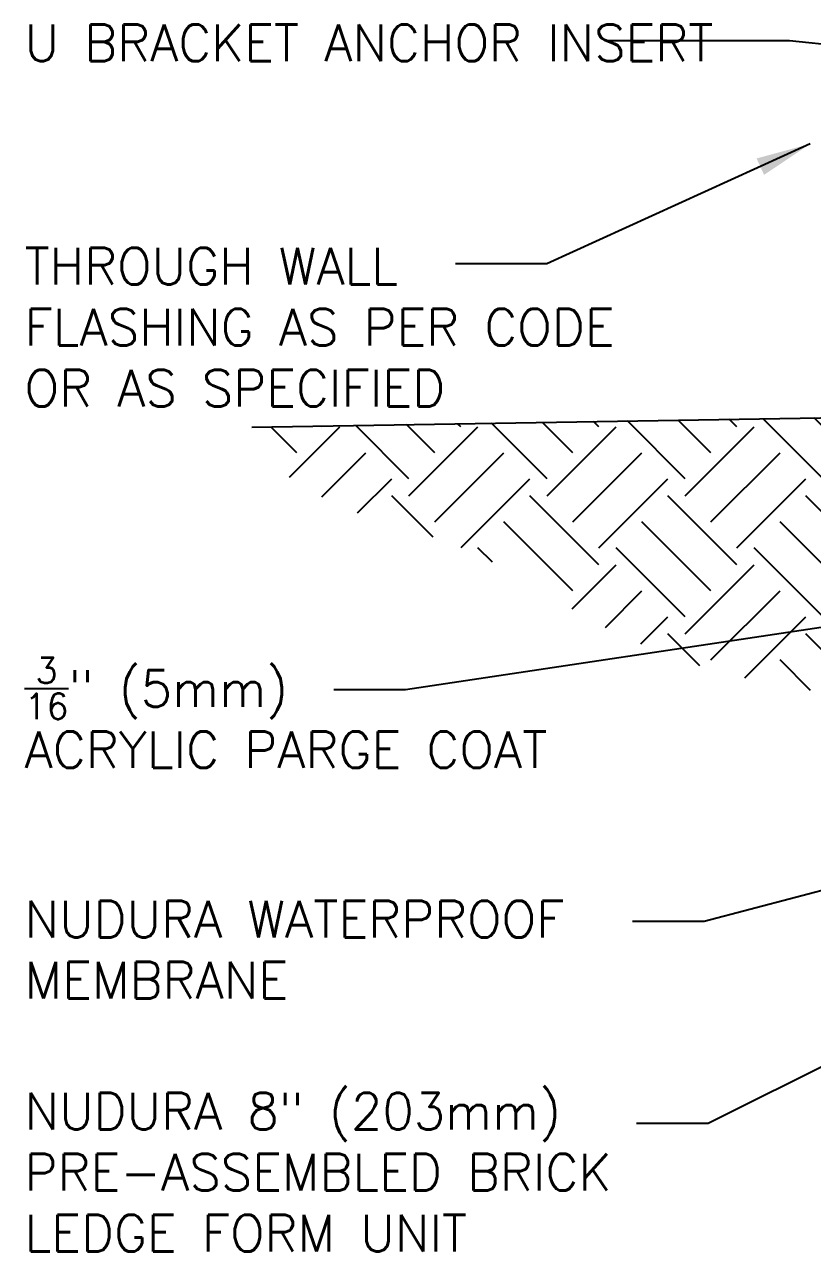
# Model space of a CAD drawing. Header units: inches. Extents: x 168.3 to 220.9, y 161.7 to 230.6.
# Drawn here: x 168.33 to 184.47, y 188.56 to 213.7 of the extents above; entities that cross this region are included whole.
import ezdxf

# ---------------------------------------------------------------- set-up
doc = ezdxf.new("R2010")
doc.units = ezdxf.units.IN
doc.header["$LTSCALE"] = 0.5
doc.header["$MEASUREMENT"] = 0
for name, color, linetype in [('HATCH', 12, 'Continuous'), ('LINE50', 5, 'Continuous'), ('TEXT', 4, 'Continuous')]:
    doc.layers.add(name, color=color, linetype=linetype)
doc.styles.add('DIM', font='romans.shx', dxfattribs={"width": 0.7})
doc.styles.add('ROMANS', font='romans.shx', dxfattribs={"height": 0.75})
doc.dimstyles.new('ext_12', dxfattribs={"dimscale": 12, "dimtxt": 0.09375, "dimasz": 0.09375, "dimexe": 0.09375, "dimexo": 0.0625, "dimgap": 0.0625, "dimtad": 1, "dimdec": 1, "dimzin": 3, "dimdsep": 46, "dimlunit": 4, "dimtxsty": 'DIM', "dimcen": 0.09, "dimdle": 0.09375, "dimclrt": 4, "dimadec": 0, "dimazin": 0, "dimtfac": 1, "dimtdec": 1, "dimtmove": 2, "dimatfit": 3, "dimfxl": 1, "dimfrac": 2, "dimtolj": 1, "dimtzin": 0, "dimarcsym": 0})

msp = doc.modelspace()

# ---------------------------------------------------------------- hatches: boundary and pattern name
at = {"layer": 'HATCH'}
h = msp.add_hatch(dxfattribs=at)
h.set_pattern_fill('EARTH', color=256, scale=8, angle=45, style=0)
h.set_pattern_definition([(45, (81.092, 126.6102), (2e-16, 2.828427), [2, -2]), (45, (80.5616, 127.1406), (2e-16, 2.828427), [2, -2]), (45, (80.0313, 127.6709), (2e-16, 2.828427), [2, -2]), (135, (80.0313, 128.0245), (-2.828427, 4e-16), [2, -2]), (135, (80.5616, 128.5548), (-2.828427, 4e-16), [2, -2]), (135, (81.092, 129.0851), (-2.828427, 4e-16), [2, -2])])
h.paths.add_polyline_path([(185.518, 203.68, -0.100997), (184.86, 205.647), (181.283, 205.587), (176.82, 203.15), (176.951, 203.106), (177.164, 203.027), (177.377, 202.94), (177.593, 202.843), (177.809, 202.736), (178.026, 202.623), (178.243, 202.503), (178.459, 202.379), (178.675, 202.252), (178.888, 202.123), (179.1, 201.993), (179.309, 201.865), (179.522, 201.736), (179.743, 201.606), (179.98, 201.474), (180.238, 201.339), (180.524, 201.2), (180.842, 201.054), (181.2, 200.903), (181.606, 200.744), (182.085, 200.58), (182.662, 200.413), (183.365, 200.248), (184.221, 200.086), (185.255, 199.93), (186.496, 199.782), (187.969, 199.647)])
h.paths.add_polyline_path([(181.283, 205.587), (172.566, 205.442), (172.746, 205.267), (172.927, 205.096), (173.111, 204.932), (173.297, 204.775), (173.485, 204.624), (173.676, 204.481), (173.869, 204.347), (174.065, 204.221), (174.264, 204.105), (174.464, 203.997), (174.667, 203.898), (174.871, 203.806), (175.077, 203.721), (175.283, 203.641), (175.491, 203.568), (175.698, 203.499), (175.906, 203.434), (176.114, 203.371), (176.322, 203.308), (176.531, 203.245), (176.741, 203.178), (176.82, 203.15)])

# ---------------------------------------------------------------- linework, layer by layer
at = {"layer": 'LINE50'}
msp.add_line((172.982, 205.449), (185.049, 205.65), dxfattribs=at)

# ---------------------------------------------------------------- texts
at = {"layer": 'TEXT', "char_height": 0.75, "style": 'ROMANS'}
for s, insert, width, attachment_point in [('U BRACKET ANCHOR INSERT', (168.326, 213.7), 13.68504, 1), ('THROUGH WALL FLASHING AS PER CODE OR AS SPECIFIED', (168.326, 209.124), 13.68504, 1), ('\\A1;{\\H0.7x;\\S3/16;\\H1.429x;" (5mm)\\PACRYLIC PARGE COAT}', (168.326, 199.596), 13.05222, 4), ('\\A1;{\\H1x;NUDURA WATERPROOF MEMBRANE}', (168.326, 194.743), 13.60737, 4), ('NUDURA 8" (203mm) PRE-ASSEMBLED BRICK LEDGE FORM UNIT', (168.326, 191.808), 14.23512, 1)]:
    msp.add_mtext(s, dxfattribs=dict(at, insert=insert, width=width, attachment_point=attachment_point))

# ---------------------------------------------------------------- leaders
at = {"layer": 'TEXT'}
for points in [[(192.499, 212.499), (183.997, 213.365), (180.214, 213.365)], [(184.421, 211.255), (179.026, 208.794), (177.153, 208.794)]]:
    msp.add_leader(points, dimstyle='ext_12', override={"dimgap": 0.0625, "dimtad": 0}, dxfattribs=at)
for points in [[(186.743, 201.663), (176.13, 200.07), (174.663, 200.07)], [(189.406, 197.211), (182.247, 195.318), (180.779, 195.318)], [(190.45, 195.243), (182.329, 191.177), (180.861, 191.177)]]:
    msp.add_leader(points, dimstyle='ext_12', dxfattribs=at)

doc.saveas('drawing.dxf')
